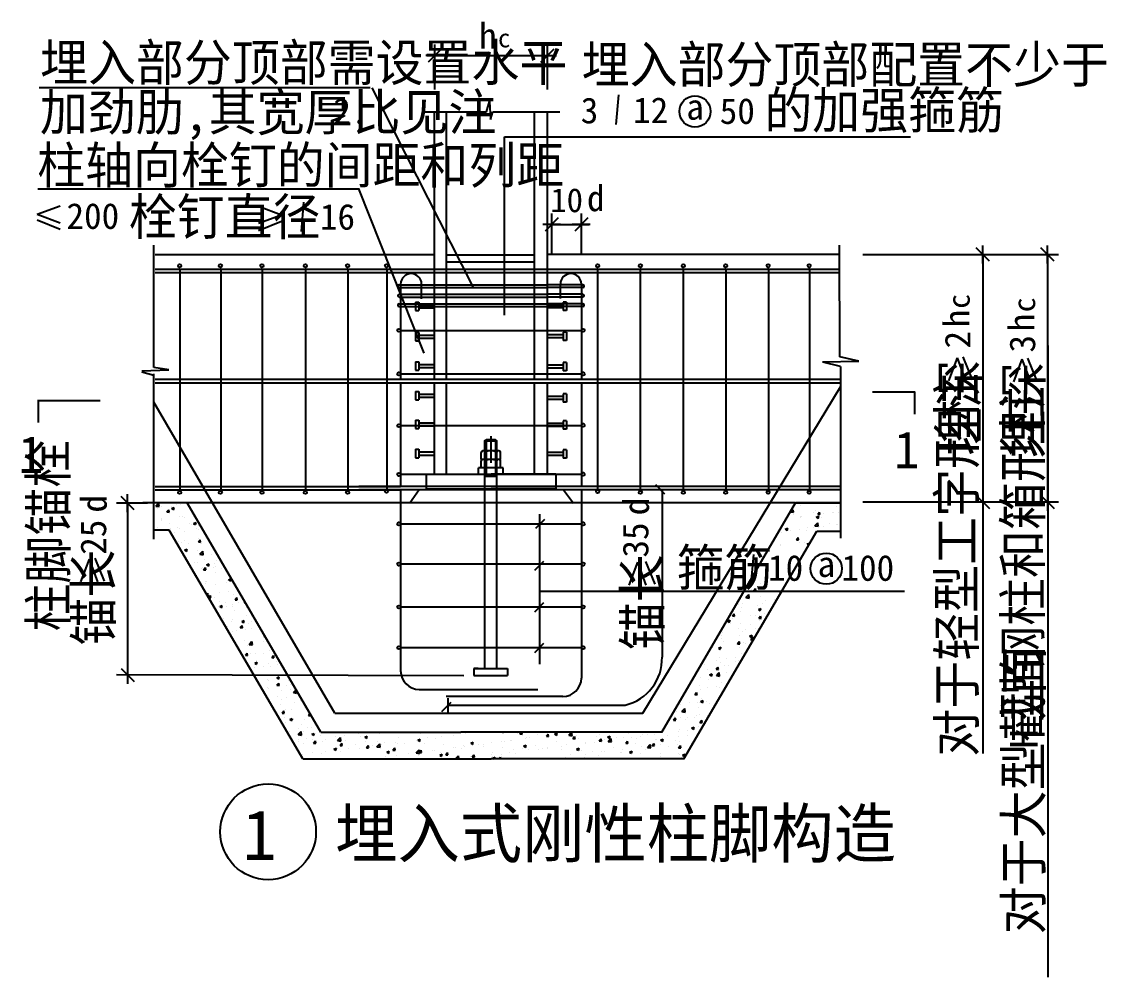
# Model space of a CAD drawing. Header units: metres. Extents: x 1731 to 11267, y 3952 to 9151.
# Drawn here: x 1805 to 4748, y 6560 to 9151 of the extents above; entities that cross this region are included whole.
import ezdxf

# ---------------------------------------------------------------- set-up
doc = ezdxf.new("R2010")
doc.units = ezdxf.units.M
for name, color, linetype in [('BOR', 3, 'Continuous'), ('CENTER', 7, 'Continuous'), ('FRAMING', 2, 'Continuous'), ('HIDDEN', 3, 'Continuous'), ('Z', 4, 'Continuous')]:
    doc.layers.add(name, color=color, linetype=linetype)

# ---------------------------------------------------------------- blocks, each defined once
blk = doc.blocks.new('CC')
blk.add_line((-24.24, 0), (24.24, 0))
at = {"layer": 'FRAMING', "color": 6}
blk.add_line((-17.83, -17.83), (17.83, 17.83), dxfattribs=at)

msp = doc.modelspace()

# ---------------------------------------------------------------- hatches: boundary and pattern name
h = msp.add_hatch()
h.set_pattern_fill('AR-CONC', scale=10)
h.paths.add_polyline_path([(3062.04, 7846.23), (3062.04, 7847.52), (3062.04, 7881.81), (2883.82, 7881.81), (2858.68, 7846.23)])
h.paths.add_polyline_path([(3094.04, 7881.81), (3062.04, 7881.81), (3062.04, 7847.52), (3062.04, 7846.23), (3094.04, 7846.23), (3094.04, 7849.86)])
h.paths.add_polyline_path([(3302.44, 7846.23), (3275.21, 7881.81), (3094.04, 7881.81), (3094.04, 7849.86), (3094.04, 7846.23)])

# ---------------------------------------------------------------- linework, layer by layer
for p, q in [((2926, 8966.62), (2926, 9089.3)), ((3231.77, 8966.62), (3231.77, 9089.3)), ((2927, 9059.3), (3230.77, 9059.3)), ((1852.9, 8972.35), (2751.06, 8972.35)), ((2755.24, 8971.11), (3029.62, 8431.79)), ((3066.03, 8906.47), (3074.7, 8934.69)), ((3074.7, 8934.69), (3076.86, 8885.21)), ((2897.64, 8906.47), (3066.03, 8906.47)), ((3076.86, 8885.21), (3083.37, 8906.47)), ((3083.37, 8906.47), (3265.03, 8906.47)), ((3115.18, 8354.89), (3115.18, 8838.41)), ((3115.18, 8838.41), (4216, 8838.41)), ((1849.6, 8697.81), (2721.56, 8697.81)), ((2718.71, 8697.4), (2896.44, 8252.4)), ((1847.54, 8628.7), (1909.6, 8651.68)), ((1847.54, 8628.59), (1909.6, 8605.6)), ((2509.81, 8626.51), (2447.75, 8649.49)), ((2509.81, 8626.4), (2447.75, 8603.41)), ((3243.18, 8523.42), (3243.18, 8631.17)), ((3323.89, 8522.62), (3323.89, 8630.37)), ((1909.53, 8587.21), (1847.48, 8612.46)), ((2447.82, 8585.02), (2509.88, 8610.27)), ((3244.18, 8601.17), (3344.69, 8601.17)), ((2163.63, 8213.58), (2163.63, 8545.13)), ((4024.65, 8242.24), (4024.28, 8545.13)), ((4412.61, 8495.22), (4412.61, 8543.71)), ((4588.04, 8495.22), (4588.04, 8543.71)), ((4086.8, 8519.46), (4618.04, 8519.46)), ((4412.53, 8516.34), (4412.53, 7166.45)), ((4588.04, 8518.46), (4588.04, 7849.86)), ((4588.6, 8272.92), (4588.6, 6560.03)), ((4075.91, 8230.81), (4024.65, 8242.24)), ((4342.76, 8239.48), (4319.77, 8177.42)), ((4342.87, 8239.48), (4365.85, 8177.42)), ((4384.19, 8179.71), (4358.93, 8241.77)), ((4560.13, 8176.4), (4534.87, 8238.46)), ((2204.78, 8207.08), (2163.63, 8213.58)), ((3977.84, 8228.4), (4075.91, 8230.57)), ((4026.17, 8215.93), (3978.59, 8228.01)), ((4026.17, 8215.93), (4026.17, 7750.81)), ((4518.7, 8236.17), (4495.71, 8174.11)), ((4518.81, 8236.17), (4541.8, 8174.11)), ((2131.14, 8204.67), (2204.78, 8206.84)), ((2163.63, 8191.82), (2131.14, 8200.49)), ((2163.63, 7747.47), (2163.63, 8196.24)), ((3542.43, 7882.94), (3542.43, 7428.29)), ((4412.61, 7873.11), (4412.61, 7824.62)), ((4588.04, 7873.11), (4588.04, 7824.62)), ((2146.88, 7845.6), (2062.83, 7845.6)), ((2092.83, 7844.6), (2092.83, 7380.77)), ((2169.08, 7837.64), (2176.87, 7845.76)), ((2169.08, 7837.64), (2177.97, 7836.26)), ((2172.42, 7844.99), (2172.42, 7844.99)), ((2172.56, 7831.66), (2172.56, 7831.66)), ((2178, 7836.24), (2176.89, 7845.74)), ((2185.13, 7836.27), (2185.13, 7836.27)), ((2199.26, 7821.8), (2204.08, 7827.55)), ((2205.26, 7821.25), (2204.11, 7827.52)), ((2210.43, 7836.65), (2210.43, 7836.65)), ((2212.02, 7830.92), (2219.02, 7833.61)), ((2212.02, 7830.92), (2217, 7827.56)), ((2217.02, 7827.54), (2219.05, 7833.58)), ((2225.8, 7842.73), (2225.8, 7842.73)), ((2235.64, 7842.67), (2235.64, 7842.67)), ((3892.93, 7821.64), (3897.76, 7827.38)), ((3898.94, 7821.09), (3897.78, 7827.35)), ((3918.86, 7839.99), (3918.86, 7839.99)), ((4015.78, 7835.14), (4015.78, 7835.14)), ((4086.8, 7848.86), (4618.04, 7848.86)), ((2183.92, 7802.98), (2183.92, 7802.98)), ((2184.12, 7797.2), (2184.12, 7797.2)), ((2184.53, 7800.03), (2184.53, 7800.03)), ((2199.26, 7821.8), (2205.24, 7821.28)), ((2234.43, 7809.38), (2234.43, 7809.38)), ((2242.85, 7810.04), (2242.85, 7810.04)), ((2247.28, 7805.52), (2247.28, 7805.52)), ((2270.99, 7815.53), (2271.51, 7816.15)), ((2270.99, 7815.53), (2271.92, 7815.45)), ((2272.31, 7808.81), (2272.31, 7808.81)), ((3210.24, 7816.07), (3210.24, 7408.76)), ((3892.93, 7821.64), (3898.91, 7821.11)), ((3899.15, 7815.12), (3899.15, 7815.12)), ((3900.55, 7823.64), (3900.55, 7823.64)), ((3917.22, 7809.5), (3917.22, 7809.5)), ((3917.64, 7806.7), (3917.64, 7806.7)), ((3921.63, 7810.21), (3921.63, 7810.21)), ((3953.93, 7821.39), (3953.93, 7821.39)), ((3957.47, 7825.13), (3957.47, 7825.13)), ((3960.91, 7807.33), (3967.91, 7810.02)), ((3960.91, 7807.33), (3965.88, 7803.97)), ((3964.66, 7815.36), (3969.48, 7821.11)), ((3964.66, 7815.36), (3970.64, 7814.84)), ((3965.91, 7803.95), (3967.94, 7809.99)), ((3970.66, 7814.81), (3969.51, 7821.08)), ((3969.58, 7814.2), (3969.58, 7814.2)), ((3975.02, 7807.96), (3975.02, 7807.96)), ((3980.37, 7817.82), (3980.37, 7817.82)), ((4005.4, 7821.11), (4005.4, 7821.11)), ((4007.31, 7819.13), (4007.31, 7819.13)), ((4020.92, 7821.24), (4020.92, 7821.24)), ((2174.03, 7780.46), (2174.03, 7780.46)), ((2206.33, 7791.63), (2206.33, 7791.63)), ((2208.5, 7778.07), (2208.5, 7778.07)), ((2227.42, 7778.2), (2227.42, 7778.2)), ((2233.21, 7776.09), (2233.21, 7776.09)), ((2246.01, 7769.37), (2246.01, 7769.37)), ((2259.71, 7789.38), (2259.71, 7789.38)), ((2266.81, 7788.08), (2266.81, 7788.08)), ((2271.71, 7790.66), (2278.72, 7793.35)), ((2271.71, 7790.66), (2276.69, 7787.3)), ((2276.71, 7787.28), (2278.74, 7793.32)), ((2280.8, 7775.95), (2280.8, 7775.95)), ((2283.88, 7774.36), (2283.88, 7774.36)), ((2285.15, 7783.59), (2285.15, 7783.59)), ((3876.89, 7775.08), (3883.89, 7777.76)), ((3876.89, 7775.08), (3881.86, 7771.72)), ((3879.02, 7770.11), (3879.02, 7770.11)), ((3880.65, 7772.81), (3880.65, 7772.81)), ((3881.89, 7771.69), (3883.92, 7777.74)), ((3890.91, 7770.06), (3890.91, 7770.06)), ((3916.42, 7773.41), (3916.42, 7773.41)), ((3934.04, 7770.56), (3934.04, 7770.56)), ((3937.34, 7780.12), (3937.34, 7780.12)), ((3954.06, 7778.38), (3954.06, 7778.38)), ((3956.87, 7784.19), (3964.66, 7792.31)), ((3956.87, 7784.19), (3965.77, 7782.81)), ((3965.79, 7782.78), (3964.69, 7792.28)), ((3968.36, 7780.91), (3968.36, 7780.91)), ((3979.1, 7781.67), (3979.1, 7781.67)), ((3995.66, 7790.14), (3995.66, 7790.14)), ((4016.97, 7786.66), (4016.97, 7786.66)), ((4019.71, 7787.95), (4019.71, 7787.95)), ((2217.67, 7751.99), (2217.96, 7752.33)), ((2218.21, 7751.05), (2217.98, 7752.3)), ((2220.97, 7766.08), (2220.97, 7766.08)), ((2232, 7742.8), (2232, 7742.8)), ((2239.82, 7738.55), (2239.82, 7738.55)), ((2246.69, 7743.08), (2246.69, 7743.08)), ((2283.94, 7750.3), (2283.94, 7750.3)), ((2284.86, 7740.31), (2289.68, 7746.05)), ((2284.86, 7740.31), (2290.84, 7739.79)), ((2290.87, 7739.76), (2289.71, 7746.03)), ((2305.01, 7753.09), (2305.01, 7753.09)), ((3865.91, 7767.01), (3865.91, 7767.01)), ((3906.81, 7746.42), (3911.63, 7752.16)), ((3906.81, 7746.42), (3912.79, 7745.89)), ((3912.81, 7745.87), (3911.66, 7752.14)), ((3915.21, 7740.12), (3915.21, 7740.12)), ((3927.76, 7738.94), (3927.76, 7738.94)), ((2247.38, 7718.14), (2254.38, 7720.83)), ((2247.38, 7718.14), (2252.36, 7714.79)), ((2252.38, 7714.76), (2254.41, 7720.81)), ((2257.57, 7734.92), (2257.57, 7734.92)), ((2282.72, 7717.01), (2282.72, 7717.01)), ((2289.06, 7707.13), (2296.85, 7715.24)), ((2293.2, 7736.29), (2293.2, 7736.29)), ((2297.98, 7705.72), (2296.88, 7715.22)), ((3864.6, 7730.62), (3864.6, 7730.62)), ((3864.7, 7733.72), (3864.7, 7733.72)), ((3936.58, 7734.81), (3943, 7737.28)), ((3936.58, 7734.81), (3940.15, 7732.4)), ((1988.17, 7693.87), (1965.18, 7631.81)), ((1988.28, 7693.87), (2011.26, 7631.81)), ((2029.6, 7634.1), (2004.34, 7696.16)), ((2273.73, 7685.19), (2273.73, 7685.19)), ((2281.5, 7683.72), (2281.5, 7683.72)), ((2289.06, 7707.13), (2297.95, 7705.75)), ((2294.42, 7703.79), (2294.42, 7703.79)), ((2300.88, 7693.42), (2300.88, 7693.42)), ((2307.07, 7677.88), (2314.07, 7680.57)), ((2312.07, 7674.5), (2314.1, 7680.54)), ((2319.45, 7707.09), (2319.45, 7707.09)), ((2327.11, 7682.94), (2327.11, 7682.94)), ((2332.85, 7690.76), (2332.85, 7690.76)), ((3475.8, 7685.19), (3452.81, 7623.13)), ((3475.91, 7685.19), (3498.9, 7623.13)), ((3523.65, 7625.42), (3498.4, 7687.48)), ((2280.29, 7650.43), (2280.29, 7650.43)), ((2293.15, 7667.65), (2293.15, 7667.65)), ((2294.81, 7671.76), (2294.81, 7671.76)), ((2298.74, 7665.09), (2303.56, 7670.83)), ((2298.74, 7665.09), (2304.71, 7664.57)), ((2304.74, 7664.54), (2303.58, 7670.81)), ((2307.07, 7677.88), (2312.05, 7674.53)), ((2324.84, 7671.47), (2324.84, 7671.47)), ((2331.02, 7672.63), (2331.02, 7672.63)), ((2331.63, 7657.47), (2331.63, 7657.47)), ((2348.19, 7669.51), (2348.19, 7669.51)), ((2304.71, 7633.19), (2304.71, 7633.19)), ((2304.71, 7626.46), (2304.71, 7626.46)), ((2307.21, 7632.11), (2307.21, 7632.11)), ((2330.42, 7624.18), (2330.42, 7624.18)), ((2360.6, 7629.85), (2360.6, 7629.85)), ((2363.03, 7636.47), (2363.03, 7636.47)), ((2366.76, 7637.62), (2373.77, 7640.31)), ((2366.76, 7637.62), (2371.74, 7634.26)), ((2367.87, 7641.51), (2367.87, 7641.51)), ((2371.76, 7634.24), (2373.79, 7640.28)), ((3809.71, 7626.81), (3809.71, 7626.81)), ((3820.41, 7633.47), (3820.41, 7633.47)), ((2307.31, 7598.36), (2310.11, 7601.28)), ((2311.24, 7591.76), (2310.13, 7601.26)), ((2311.14, 7591.79), (2311.21, 7591.78)), ((2312.61, 7589.87), (2317.43, 7595.61)), ((2318.62, 7589.32), (2317.46, 7595.59)), ((2341.56, 7602.06), (2341.56, 7602.06)), ((2366.6, 7605.36), (2366.6, 7605.36)), ((2379.71, 7597.3), (2379.71, 7597.3)), ((3210.24, 7606.77), (4200.15, 7606.77)), ((3769.94, 7589.36), (3777.73, 7597.48)), ((3778.86, 7587.96), (3777.76, 7597.46)), ((3785.68, 7612.3), (3785.68, 7612.3)), ((3789.51, 7608.61), (3789.51, 7608.61)), ((3791.11, 7608.53), (3795.93, 7614.27)), ((3791.11, 7608.53), (3797.09, 7608.01)), ((3797.11, 7607.98), (3795.96, 7614.25)), ((3808.49, 7593.52), (3808.49, 7593.52)), ((3821.81, 7619.78), (3821.81, 7619.78)), ((3842.9, 7606.35), (3842.9, 7606.35)), ((3859.83, 7600.56), (3859.83, 7600.56)), ((3862.83, 7602.25), (3866.62, 7606.77)), ((3862.83, 7602.25), (3864.14, 7602.14)), ((3866.62, 7606.77), (3867.34, 7607.63)), ((2312.61, 7589.87), (2318.59, 7589.35)), ((2329.2, 7590.89), (2329.2, 7590.89)), ((2340.29, 7565.92), (2340.29, 7565.92)), ((2341.12, 7578.75), (2341.12, 7578.75)), ((2342.43, 7565.1), (2349.43, 7567.79)), ((2342.43, 7565.1), (2347.41, 7561.75)), ((2347.43, 7561.72), (2349.46, 7567.77)), ((2358.9, 7576.8), (2358.9, 7576.8)), ((2362.21, 7565.32), (2362.21, 7565.32)), ((2378.16, 7570.91), (2378.16, 7570.91)), ((2378.49, 7564.01), (2378.49, 7564.01)), ((2384.34, 7583.59), (2389.16, 7589.34)), ((2384.34, 7583.59), (2390.32, 7583.07)), ((2390.34, 7583.05), (2389.19, 7589.31)), ((2394.5, 7576.5), (2394.5, 7576.5)), ((2409.04, 7576.61), (2410.43, 7578.06)), ((2409.04, 7576.61), (2411.5, 7576.23)), ((2415.59, 7563.06), (2415.59, 7563.06)), ((3748.53, 7571.21), (3748.53, 7571.21)), ((3756.55, 7586.02), (3756.55, 7586.02)), ((3757.96, 7563.8), (3757.96, 7563.8)), ((3759.37, 7572.86), (3759.37, 7572.86)), ((3769.94, 7589.36), (3778.83, 7587.98)), ((3801.92, 7568.95), (3801.92, 7568.95)), ((3816.28, 7573.81), (3816.28, 7573.81)), ((3822.53, 7581.17), (3822.53, 7581.17)), ((3847.56, 7584.47), (3847.56, 7584.47)), ((2382.86, 7554.85), (2382.86, 7554.85)), ((2415.01, 7539.78), (2415.01, 7539.78)), ((2429.22, 7538.21), (2429.22, 7538.21)), ((3733.07, 7533.42), (3733.07, 7533.42)), ((3733.26, 7539.58), (3738.08, 7545.33)), ((3733.26, 7539.58), (3739.23, 7539.06)), ((3739.26, 7539.03), (3738.1, 7545.3)), ((3755.34, 7552.73), (3755.34, 7552.73)), ((3781.92, 7541.84), (3781.92, 7541.84)), ((3796.22, 7541.73), (3796.22, 7541.73)), ((3803.89, 7557.53), (3810.89, 7560.22)), ((3803.89, 7557.53), (3808.87, 7554.18)), ((3804.98, 7533.31), (3809.8, 7539.05)), ((3804.98, 7533.31), (3810.96, 7532.79)), ((3807.27, 7560.23), (3807.27, 7560.23)), ((3808.89, 7554.15), (3810.92, 7560.19)), ((3810.99, 7532.76), (3809.83, 7539.03)), ((3821.26, 7545.03), (3821.26, 7545.03)), ((2351.86, 7531.46), (2351.86, 7531.46)), ((2362.73, 7509.84), (2362.73, 7509.84)), ((2374.61, 7525.67), (2374.61, 7525.67)), ((2377.28, 7530.72), (2377.28, 7530.72)), ((2398.21, 7508.38), (2403.03, 7514.12)), ((2398.21, 7508.38), (2404.19, 7507.85)), ((2402.12, 7524.84), (2409.12, 7527.53)), ((2402.12, 7524.84), (2407.1, 7521.49)), ((2404.22, 7507.83), (2403.06, 7514.09)), ((2407.12, 7521.46), (2409.15, 7527.5)), ((2413.74, 7503.63), (2413.74, 7503.63)), ((2421.05, 7519.85), (2421.05, 7519.85)), ((2427.99, 7523.41), (2427.99, 7523.41)), ((2428, 7504.92), (2428, 7504.92)), ((3719.87, 7525.28), (3726.87, 7527.97)), ((3719.87, 7525.28), (3724.84, 7521.92)), ((3723.6, 7531.83), (3723.6, 7531.83)), ((3724.87, 7521.9), (3726.9, 7527.94)), ((3729.06, 7520.11), (3729.06, 7520.11)), ((3750.15, 7506.68), (3750.15, 7506.68)), ((3754.12, 7519.45), (3754.12, 7519.45)), ((3782.44, 7517.85), (3782.44, 7517.85)), ((3794.95, 7505.58), (3794.95, 7505.58)), ((3803.53, 7504.42), (3803.53, 7504.42)), ((3806.06, 7526.94), (3806.06, 7526.94)), ((2376.06, 7497.43), (2376.06, 7497.43)), ((2388.7, 7500.34), (2388.7, 7500.34)), ((2461.81, 7484.58), (2464.4, 7485.57)), ((2461.81, 7484.58), (2466.79, 7481.23)), ((2466.81, 7481.2), (2466.86, 7481.35)), ((3702.39, 7479.75), (3702.39, 7479.75)), ((3703.47, 7486.82), (3703.47, 7486.82)), ((3706.76, 7493.97), (3706.76, 7493.97)), ((3752.9, 7486.16), (3752.9, 7486.16)), ((3761.79, 7496.84), (3761.79, 7496.84)), ((3769.91, 7502.29), (3769.91, 7502.29)), ((3779.56, 7485.02), (3786.56, 7487.7)), ((3779.56, 7485.02), (3784.54, 7481.66)), ((3783.2, 7475.4), (3790.99, 7483.52)), ((3783.2, 7475.4), (3789.61, 7474.41)), ((3784.56, 7481.63), (3786.59, 7487.68)), ((3791.66, 7477.92), (3791.01, 7483.49)), ((2387.43, 7464.19), (2387.43, 7464.19)), ((2408.52, 7472.31), (2408.52, 7472.31)), ((2416.92, 7460.19), (2416.92, 7460.19)), ((2422.3, 7462.65), (2430.09, 7470.77)), ((2422.3, 7462.65), (2431.19, 7461.27)), ((2425.3, 7469.18), (2425.3, 7469.18)), ((2426.78, 7471.64), (2426.78, 7471.64)), ((2429.6, 7458.88), (2429.6, 7458.88)), ((2431.22, 7461.24), (2430.12, 7470.74)), ((2461.9, 7470.05), (2461.9, 7470.05)), ((2476.91, 7445.39), (2476.91, 7445.39)), ((3680.45, 7454.53), (3680.45, 7454.53)), ((3695.54, 7452.76), (3702.54, 7455.45)), ((3695.54, 7452.76), (3700.51, 7449.41)), ((3700.54, 7449.38), (3702.57, 7455.42)), ((3701.18, 7446.46), (3701.18, 7446.46)), ((3709.17, 7469.28), (3709.17, 7469.28)), ((3743.61, 7462.85), (3743.61, 7462.85)), ((3747.13, 7464.37), (3751.95, 7470.11)), ((3747.13, 7464.37), (3753.11, 7463.84)), ((3751.69, 7452.87), (3751.69, 7452.87)), ((3753.14, 7463.82), (3751.98, 7470.08)), ((3762.55, 7467.02), (3762.55, 7467.02)), ((3768.64, 7466.14), (3768.64, 7466.14)), ((2412.09, 7433.16), (2416.91, 7438.9)), ((2412.09, 7433.16), (2418.07, 7432.63)), ((2418.09, 7432.61), (2416.94, 7438.88)), ((2425.57, 7438.35), (2425.57, 7438.35)), ((2437.48, 7412.07), (2444.48, 7414.75)), ((2440.89, 7438.23), (2440.89, 7438.23)), ((2442.01, 7419.22), (2442.01, 7419.22)), ((2442.48, 7408.68), (2444.51, 7414.73)), ((2462.15, 7438.05), (2462.15, 7438.05)), ((2483.81, 7426.88), (2488.64, 7432.63)), ((2483.81, 7426.88), (2489.79, 7426.36)), ((2487.19, 7441.35), (2487.19, 7441.35)), ((2489.82, 7426.33), (2488.66, 7432.6)), ((2495.39, 7416.97), (2495.39, 7416.97)), ((3654.15, 7415.09), (3654.15, 7415.09)), ((3689.69, 7418.18), (3689.69, 7418.18)), ((3699.34, 7427.16), (3699.34, 7427.16)), ((3717.3, 7423.41), (3717.3, 7423.41)), ((3742.34, 7426.7), (3742.34, 7426.7)), ((3743.07, 7415.92), (3743.07, 7415.92)), ((3750.47, 7419.58), (3750.47, 7419.58)), ((3757.66, 7437.17), (3757.66, 7437.17)), ((2424.35, 7405.06), (2424.35, 7405.06)), ((2435.84, 7398.61), (2435.84, 7398.61)), ((2437.48, 7412.07), (2442.46, 7408.71)), ((2460.88, 7401.91), (2460.88, 7401.91)), ((2475.7, 7412.1), (2475.7, 7412.1)), ((2479.08, 7403.23), (2479.08, 7403.23)), ((2498.75, 7406.89), (2498.75, 7406.89)), ((3648.62, 7406.13), (3648.62, 7406.13)), ((3657.39, 7407), (3657.39, 7407)), ((3664.99, 7395.19), (3664.99, 7395.19)), ((3689.28, 7395.42), (3694.1, 7401.17)), ((3689.28, 7395.42), (3695.26, 7394.9)), ((3689.73, 7377.99), (3697.52, 7386.11)), ((3695.28, 7394.87), (3694.13, 7401.14)), ((3698.65, 7376.58), (3697.55, 7386.08)), ((3699.96, 7413.18), (3699.96, 7413.18)), ((3710.78, 7404.75), (3710.78, 7404.75)), ((3716.03, 7387.26), (3716.03, 7387.26)), ((3723.31, 7405.2), (3723.31, 7405.2)), ((3004.69, 7377.41), (2062.83, 7379.77)), ((2472.44, 7367.45), (2472.44, 7367.45)), ((2474.48, 7378.81), (2474.48, 7378.81)), ((2475.91, 7365.87), (2475.91, 7365.87)), ((2497.17, 7371.8), (2504.17, 7374.49)), ((2497.17, 7371.8), (2502.15, 7368.45)), ((2497.69, 7351.66), (2502.51, 7357.41)), ((2502.17, 7368.42), (2504.2, 7374.47)), ((2503.69, 7351.11), (2502.54, 7357.38)), ((2529.3, 7363.61), (2529.3, 7363.61)), ((3647.4, 7372.84), (3647.4, 7372.84)), ((3669.8, 7367.35), (3669.8, 7367.35)), ((3671.21, 7380.25), (3678.21, 7382.94)), ((3671.21, 7380.25), (3676.18, 7376.89)), ((3676.21, 7376.87), (3678.24, 7382.91)), ((3689.73, 7377.99), (3698.63, 7376.61)), ((3690.99, 7383.97), (3690.99, 7383.97)), ((3698.74, 7379.89), (3698.74, 7379.89)), ((3703.18, 7360.2), (3703.18, 7360.2)), ((3723.18, 7365.09), (3723.18, 7365.09)), ((2473.26, 7345.52), (2473.26, 7345.52)), ((2474.95, 7343.57), (2474.95, 7343.57)), ((2497, 7352.44), (2497, 7352.44)), ((2497.69, 7351.66), (2503.67, 7351.14)), ((2509.29, 7336.32), (2509.29, 7336.32)), ((2523.78, 7351.92), (2523.78, 7351.92)), ((2533.27, 7353.58), (2533.27, 7353.58)), ((2534.33, 7339.62), (2534.33, 7339.62)), ((2542.28, 7332.13), (2549.53, 7339.68)), ((2542.28, 7332.13), (2551.18, 7330.75)), ((2551.2, 7330.73), (2550.32, 7338.33)), ((3631.43, 7326.48), (3636.25, 7332.22)), ((3631.43, 7326.48), (3637.41, 7325.95)), ((3637.43, 7325.93), (3636.28, 7332.2)), ((3644.86, 7350.19), (3644.86, 7350.19)), ((3646.18, 7339.56), (3646.18, 7339.56)), ((3664.69, 7344.52), (3664.69, 7344.52)), ((3689.72, 7347.82), (3689.72, 7347.82)), ((3697.53, 7346.6), (3697.53, 7346.6)), ((2498.91, 7321.61), (2498.91, 7321.61)), ((2508.02, 7300.18), (2508.02, 7300.18)), ((2509.4, 7312.78), (2509.4, 7312.78)), ((2522.56, 7318.63), (2522.56, 7318.63)), ((2545.89, 7305.17), (2545.89, 7305.17)), ((2562.78, 7310.53), (2562.78, 7310.53)), ((2960.98, 7316.47), (2960.98, 7275.68)), ((2960.98, 7297.89), (3442.43, 7297.89)), ((3593.03, 7298.77), (3593.03, 7298.77)), ((3596.94, 7318.5), (3596.94, 7318.5)), ((3618.03, 7305.07), (3618.03, 7305.07)), ((3638.38, 7305.08), (3638.38, 7305.08)), ((3644.97, 7306.27), (3644.97, 7306.27)), ((3646.88, 7307.73), (3653.88, 7310.42)), ((3646.88, 7307.73), (3651.85, 7304.38)), ((3650.32, 7316.25), (3650.32, 7316.25)), ((3651.88, 7304.35), (3653.9, 7310.39)), ((3663.41, 7308.38), (3663.41, 7308.38)), ((3671.41, 7302.82), (3671.41, 7302.82)), ((2511.56, 7276.44), (2516.39, 7282.19)), ((2511.56, 7276.44), (2517.54, 7275.92)), ((2517.57, 7275.89), (2516.41, 7282.16)), ((2521.34, 7285.34), (2521.34, 7285.34)), ((2537.1, 7286.61), (2537.1, 7286.61)), ((2573.28, 7292.84), (2573.28, 7292.84)), ((2582.74, 7274.04), (2582.74, 7274.04)), ((2583.29, 7270.17), (2587.3, 7274.95)), ((2583.29, 7270.17), (2589.27, 7269.64)), ((2589.29, 7269.62), (2588.78, 7272.42)), ((3577.05, 7267.67), (3577.05, 7267.67)), ((3582.41, 7280.51), (3582.41, 7280.51)), ((3596.27, 7280.58), (3604.05, 7288.69)), ((3596.27, 7280.58), (3605.16, 7279.2)), ((3605.19, 7279.17), (3604.08, 7288.67)), ((3637.11, 7268.94), (3637.11, 7268.94)), ((3640.73, 7290.52), (3640.73, 7290.52)), ((3643.75, 7272.98), (3643.75, 7272.98)), ((3664.69, 7268.56), (3664.69, 7268.56)), ((2519.59, 7265.72), (2519.59, 7265.72)), ((2520.13, 7252.05), (2520.13, 7252.05)), ((2532.53, 7259.03), (2539.53, 7261.71)), ((2532.53, 7259.03), (2537.51, 7255.67)), ((2537.53, 7255.65), (2539.56, 7261.69)), ((2543.31, 7259.43), (2543.31, 7259.43)), ((2564.39, 7246), (2564.39, 7246)), ((2572.07, 7259.55), (2572.07, 7259.55)), ((2596.69, 7257.17), (2596.69, 7257.17)), ((3573.58, 7257.53), (3578.4, 7263.28)), ((3573.58, 7257.53), (3579.56, 7257.01)), ((3579.58, 7256.98), (3578.43, 7263.25)), ((3591.81, 7265.48), (3591.81, 7265.48)), ((3606.37, 7258.55), (3606.37, 7258.55)), ((3612.07, 7265.64), (3612.07, 7265.64)), ((3622.54, 7235.22), (3629.55, 7237.91)), ((3630.43, 7265.42), (3630.43, 7265.42)), ((3642.54, 7239.69), (3642.54, 7239.69)), ((3645.31, 7251.26), (3650.13, 7257)), ((3645.31, 7251.26), (3651.28, 7250.74)), ((3651.31, 7250.71), (3650.15, 7256.98)), ((2532.97, 7226.95), (2532.97, 7226.95)), ((2555.54, 7218.17), (2563.33, 7226.29)), ((2555.54, 7218.17), (2564.43, 7216.79)), ((2556.43, 7234.6), (2556.43, 7234.6)), ((2564.46, 7216.76), (2563.36, 7226.26)), ((2570.85, 7226.26), (2570.85, 7226.26)), ((2581.47, 7237.89), (2581.47, 7237.89)), ((2591.29, 7236.96), (2591.29, 7236.96)), ((2592.22, 7218.76), (2599.22, 7221.45)), ((2592.22, 7218.76), (2597.2, 7215.41)), ((2597.22, 7215.38), (2599.25, 7221.43)), ((2615.25, 7215), (2615.25, 7215)), ((2656.19, 7211.75), (2656.19, 7211.75)), ((2662.26, 7201.62), (2670.05, 7209.73)), ((2671.18, 7200.21), (2670.08, 7209.71)), ((2681.22, 7215.05), (2681.22, 7215.05)), ((2719.1, 7220.03), (2719.1, 7220.03)), ((2723.43, 7213.91), (2723.43, 7213.91)), ((2735.94, 7210.76), (2742.94, 7213.44)), ((2735.94, 7210.76), (2740.91, 7207.4)), ((2740.94, 7207.38), (2742.96, 7213.42)), ((2774.77, 7220.95), (2774.77, 7220.95)), ((2828.4, 7210.04), (2828.4, 7210.04)), ((2886.72, 7220.05), (2886.72, 7220.05)), ((2907.04, 7208.8), (2907.04, 7208.8)), ((2927.35, 7208.6), (2927.35, 7208.6)), ((2944.91, 7213.79), (2944.91, 7213.79)), ((2977.86, 7215.01), (2977.86, 7215.01)), ((3008.07, 7222.1), (3008.07, 7222.1)), ((3029.8, 7222.5), (3029.8, 7222.5)), ((3098.22, 7223.44), (3098.22, 7223.44)), ((3110.64, 7224.79), (3112.36, 7223.64)), ((3112.38, 7223.61), (3112.78, 7224.79)), ((3151.6, 7221.18), (3151.6, 7221.18)), ((3157.1, 7219.97), (3161.15, 7224.79)), ((3157.1, 7219.97), (3163.08, 7219.44)), ((3163.1, 7219.42), (3162.11, 7224.79)), ((3174.18, 7210.43), (3174.18, 7210.43)), ((3182.37, 7210.16), (3182.37, 7210.16)), ((3204.98, 7218.93), (3204.98, 7218.93)), ((3228.82, 7213.69), (3233.65, 7219.44)), ((3228.82, 7213.69), (3234.8, 7213.17)), ((3232.5, 7220.45), (3232.5, 7220.45)), ((3234.83, 7213.14), (3233.67, 7219.41)), ((3233.72, 7217.2), (3233.72, 7217.2)), ((3233.89, 7215.85), (3233.89, 7215.85)), ((3251.1, 7218.98), (3258.1, 7221.67)), ((3251.1, 7218.98), (3256.07, 7215.63)), ((3256.1, 7215.6), (3258.12, 7221.64)), ((3258.36, 7216.67), (3258.36, 7216.67)), ((3258.92, 7219.15), (3258.92, 7219.15)), ((3284.23, 7223.6), (3284.23, 7223.6)), ((3289.35, 7216.27), (3297.14, 7224.39)), ((3289.35, 7216.27), (3298.24, 7214.89)), ((3296.79, 7224.13), (3296.79, 7224.13)), ((3298.27, 7214.86), (3297.17, 7224.36)), ((3300.55, 7207.41), (3305.37, 7213.16)), ((3306.55, 7206.87), (3305.4, 7213.13)), ((3311.75, 7214.42), (3311.75, 7214.42)), ((3314.78, 7208.5), (3314.78, 7208.5)), ((3365.13, 7212.16), (3365.13, 7212.16)), ((3373.1, 7218.51), (3373.1, 7218.51)), ((3394.81, 7210.97), (3401.81, 7213.66)), ((3394.81, 7210.97), (3399.78, 7207.62)), ((3397.43, 7223.34), (3397.43, 7223.34)), ((3399.81, 7207.59), (3401.84, 7213.64)), ((3418.51, 7209.91), (3418.51, 7209.91)), ((3436.81, 7211.25), (3436.81, 7211.25)), ((3450.81, 7221.08), (3450.81, 7221.08)), ((3459.7, 7209.6), (3459.7, 7209.6)), ((3484.74, 7212.9), (3484.74, 7212.9)), ((3488.74, 7218.75), (3488.74, 7218.75)), ((3504.19, 7218.83), (3504.19, 7218.83)), ((3522.61, 7217.89), (3522.61, 7217.89)), ((3557.57, 7216.57), (3557.57, 7216.57)), ((3585.77, 7226.2), (3585.77, 7226.2)), ((3586.25, 7213.55), (3586.25, 7213.55)), ((3590.6, 7232.19), (3590.6, 7232.19)), ((3610.8, 7229.5), (3610.8, 7229.5)), ((3610.95, 7214.32), (3610.95, 7214.32)), ((3622.54, 7235.22), (3627.52, 7231.86)), ((3627.54, 7231.84), (3629.57, 7237.88)), ((3648.67, 7234.48), (3648.67, 7234.48)), ((2555.16, 7198.45), (2555.16, 7198.45)), ((2556.93, 7204.99), (2556.93, 7204.99)), ((2569.63, 7192.97), (2569.63, 7192.97)), ((2576.8, 7206.34), (2576.8, 7206.34)), ((2593.03, 7203.44), (2593.03, 7203.44)), ((2597.17, 7194.95), (2601.99, 7200.69)), ((2597.17, 7194.95), (2603.14, 7194.42)), ((2603.17, 7194.4), (2602.01, 7200.67)), ((2620.98, 7200.01), (2620.98, 7200.01)), ((2630.18, 7204.09), (2630.18, 7204.09)), ((2651.91, 7178.5), (2658.91, 7181.19)), ((2653.44, 7180.01), (2653.44, 7180.01)), ((2656.91, 7175.12), (2658.94, 7181.16)), ((2662.26, 7201.62), (2671.16, 7200.24)), ((2668.89, 7188.67), (2673.71, 7194.42)), ((2668.89, 7188.67), (2674.87, 7188.15)), ((2671.49, 7206.41), (2671.49, 7206.41)), ((2674.89, 7188.12), (2673.74, 7194.39)), ((2683.56, 7201.83), (2683.56, 7201.83)), ((2692.79, 7180.59), (2692.79, 7180.59)), ((2711.76, 7190.02), (2711.76, 7190.02)), ((2722.21, 7180.62), (2722.21, 7180.62)), ((2736.94, 7199.57), (2736.94, 7199.57)), ((2740.62, 7182.4), (2745.44, 7188.14)), ((2740.62, 7182.4), (2746.59, 7181.87)), ((2746.62, 7181.85), (2745.46, 7188.12)), ((2755.94, 7188.91), (2755.94, 7188.91)), ((2768.99, 7185.06), (2776.78, 7193.18)), ((2768.99, 7185.06), (2777.88, 7183.69)), ((2770.08, 7200.03), (2770.08, 7200.03)), ((2773.55, 7187.66), (2773.55, 7187.66)), ((2777.91, 7183.66), (2776.8, 7193.16)), ((2780.98, 7192.2), (2780.98, 7192.2)), ((2790.33, 7197.32), (2790.33, 7197.32)), ((2812.34, 7176.12), (2817.16, 7181.87)), ((2818.35, 7175.57), (2817.19, 7181.84)), ((2818.85, 7197.19), (2818.85, 7197.19)), ((2824.07, 7194.07), (2824.07, 7194.07)), ((2843.71, 7195.06), (2843.71, 7195.06)), ((2876, 7201.56), (2876, 7201.56)), ((2879.65, 7202.75), (2886.65, 7205.43)), ((2879.65, 7202.75), (2884.62, 7199.39)), ((2882.01, 7205.5), (2882.01, 7205.5)), ((2884.65, 7199.37), (2886.68, 7205.41)), ((2897.09, 7192.81), (2897.09, 7192.81)), ((2950.47, 7190.55), (2950.47, 7190.55)), ((2976.64, 7181.72), (2976.64, 7181.72)), ((2981.76, 7182.66), (2981.76, 7182.66)), ((2999.23, 7180.4), (2999.23, 7180.4)), ((3003.85, 7188.3), (3003.85, 7188.3)), ((3006.8, 7185.96), (3006.8, 7185.96)), ((3023.36, 7194.74), (3030.36, 7197.43)), ((3023.36, 7194.74), (3028.34, 7191.38)), ((3028.36, 7191.36), (3030.39, 7197.4)), ((3028.58, 7189.21), (3028.58, 7189.21)), ((3044.67, 7190.94), (3044.67, 7190.94)), ((3057.24, 7186.04), (3057.24, 7186.04)), ((3057.54, 7190.41), (3057.54, 7190.41)), ((3079.92, 7196.26), (3079.92, 7196.26)), ((3107.82, 7199.26), (3107.82, 7199.26)), ((3110.62, 7183.79), (3110.62, 7183.79)), ((3115.86, 7200.42), (3115.86, 7200.42)), ((3130.44, 7202.66), (3130.44, 7202.66)), ((3132.86, 7202.55), (3132.86, 7202.55)), ((3164, 7181.53), (3164, 7181.53)), ((3167.07, 7186.73), (3174.08, 7189.42)), ((3167.07, 7186.73), (3172.05, 7183.37)), ((3170.73, 7207.54), (3170.73, 7207.54)), ((3172.07, 7183.35), (3174.1, 7189.39)), ((3198.14, 7188.48), (3198.14, 7188.48)), ((3217.38, 7179.28), (3217.38, 7179.28)), ((3232.5, 7183.91), (3232.5, 7183.91)), ((3232.61, 7179.71), (3232.61, 7179.71)), ((3256.46, 7198.49), (3256.46, 7198.49)), ((3270.49, 7184.69), (3270.49, 7184.69)), ((3283.01, 7190.31), (3283.01, 7190.31)), ((3300.55, 7207.41), (3306.53, 7206.89)), ((3310.79, 7178.72), (3317.79, 7181.41)), ((3315.79, 7175.34), (3317.82, 7181.38)), ((3333.64, 7193.01), (3333.64, 7193.01)), ((3334.95, 7197.81), (3334.95, 7197.81)), ((3358.68, 7196.3), (3358.68, 7196.3)), ((3372.28, 7201.14), (3377.1, 7206.88)), ((3372.28, 7201.14), (3378.25, 7200.62)), ((3378.28, 7200.59), (3377.12, 7206.86)), ((3386.29, 7204.85), (3386.29, 7204.85)), ((3396.08, 7199.72), (3403.86, 7207.83)), ((3396.08, 7199.72), (3404.97, 7198.34)), ((3396.55, 7201.29), (3396.55, 7201.29)), ((3405, 7198.31), (3403.89, 7207.81)), ((3411.29, 7183.51), (3411.29, 7183.51)), ((3444, 7194.86), (3448.82, 7200.61)), ((3444, 7194.86), (3449.98, 7194.34)), ((3450.01, 7194.32), (3448.85, 7200.58)), ((3469.61, 7193.52), (3469.61, 7193.52)), ((3471.89, 7207.65), (3471.89, 7207.65)), ((3487.53, 7185.46), (3487.53, 7185.46)), ((3502.8, 7183.16), (3510.59, 7191.28)), ((3502.8, 7183.16), (3511.69, 7181.79)), ((3511.72, 7181.76), (3510.61, 7191.26)), ((3515.73, 7188.59), (3520.55, 7194.33)), ((3515.73, 7188.59), (3521.71, 7188.07)), ((3521.73, 7188.04), (3520.58, 7194.31)), ((3525.28, 7205.4), (3525.28, 7205.4)), ((3527.93, 7203.53), (3527.93, 7203.53)), ((3538.52, 7202.97), (3545.52, 7205.65)), ((3538.52, 7202.97), (3543.5, 7199.61)), ((3538.87, 7192.5), (3538.87, 7192.5)), ((3543.52, 7199.58), (3545.55, 7205.63)), ((3559.46, 7186.76), (3559.46, 7186.76)), ((3578.66, 7203.14), (3578.66, 7203.14)), ((3584.49, 7190.06), (3584.49, 7190.06)), ((3587.45, 7182.31), (3592.28, 7188.06)), ((3587.45, 7182.31), (3593.43, 7181.79)), ((3589.38, 7198.9), (3589.38, 7198.9)), ((3593.46, 7181.76), (3592.3, 7188.03)), ((3622.37, 7195.04), (3622.37, 7195.04)), ((2566.73, 7164), (2566.73, 7164)), ((2568.42, 7159.68), (2568.42, 7159.68)), ((2595.12, 7170), (2595.12, 7170)), ((2610.71, 7152.99), (2610.71, 7152.99)), ((2619.76, 7166.72), (2619.76, 7166.72)), ((2629.88, 7172.31), (2629.88, 7172.31)), ((2651.91, 7178.5), (2656.89, 7175.15)), ((2654.92, 7175.61), (2654.92, 7175.61)), ((2670.27, 7173.13), (2670.27, 7173.13)), ((2754.67, 7152.76), (2754.67, 7152.76)), ((2772.34, 7154.37), (2772.34, 7154.37)), ((2792.54, 7157.75), (2792.54, 7157.75)), ((2795.63, 7170.49), (2802.63, 7173.18)), ((2795.63, 7170.49), (2800.6, 7167.14)), ((2800.63, 7167.11), (2802.65, 7173.16)), ((2812.34, 7176.12), (2818.32, 7175.6)), ((2822.85, 7160.78), (2822.85, 7160.78)), ((2855.7, 7166.06), (2855.7, 7166.06)), ((2874.79, 7168.27), (2874.79, 7168.27)), ((2875.71, 7168.51), (2883.5, 7176.63)), ((2875.71, 7168.51), (2884.61, 7167.13)), ((2880.73, 7169.36), (2880.73, 7169.36)), ((2882.59, 7160.38), (2882.59, 7160.38)), ((2884.63, 7167.11), (2883.53, 7176.6)), ((2884.07, 7169.85), (2888.89, 7175.59)), ((2884.07, 7169.85), (2890.05, 7169.32)), ((2890.07, 7169.3), (2888.92, 7175.57)), ((2918.61, 7174.35), (2918.61, 7174.35)), ((2926.13, 7175.32), (2926.13, 7175.32)), ((2939.34, 7162.49), (2946.34, 7165.17)), ((2939.34, 7162.49), (2944.31, 7159.13)), ((2940.91, 7170.39), (2940.91, 7170.39)), ((2944.34, 7159.1), (2946.37, 7165.15)), ((2955.8, 7163.57), (2960.62, 7169.32)), ((2955.8, 7163.57), (2961.77, 7163.05)), ((2961.8, 7163.02), (2960.64, 7169.29)), ((2982.44, 7151.96), (2990.23, 7160.08)), ((2982.44, 7151.96), (2982.92, 7151.89)), ((2991.2, 7151.89), (2990.25, 7160.05)), ((3023.19, 7158.45), (3023.19, 7158.45)), ((3027.36, 7155.93), (3027.36, 7155.93)), ((3027.52, 7157.3), (3032.34, 7163.04)), ((3027.52, 7157.3), (3033.5, 7156.77)), ((3033.52, 7156.75), (3032.37, 7163.02)), ((3078.71, 7162.97), (3078.71, 7162.97)), ((3081.51, 7168.46), (3081.51, 7168.46)), ((3081.52, 7159.81), (3081.52, 7159.81)), ((3083.05, 7154.48), (3090.05, 7157.16)), ((3083.05, 7154.48), (3086.89, 7151.89)), ((3088.32, 7151.89), (3090.08, 7157.14)), ((3099.97, 7151.89), (3104.07, 7156.77)), ((3104.99, 7151.89), (3104.09, 7156.74)), ((3106.55, 7163.11), (3106.55, 7163.11)), ((3129.22, 7169.37), (3129.22, 7169.37)), ((3139.83, 7178.47), (3139.83, 7178.47)), ((3144.42, 7168.1), (3144.42, 7168.1)), ((3181.16, 7176.87), (3181.16, 7176.87)), ((3207.58, 7176.41), (3207.58, 7176.41)), ((3236.33, 7153.48), (3236.33, 7153.48)), ((3270.77, 7177.02), (3270.77, 7177.02)), ((3281.8, 7157.02), (3281.8, 7157.02)), ((3294.65, 7163.49), (3294.65, 7163.49)), ((3307.33, 7153.57), (3307.33, 7153.57)), ((3310.79, 7178.72), (3315.76, 7175.37)), ((3324.15, 7174.76), (3324.15, 7174.76)), ((3332.37, 7156.86), (3332.37, 7156.86)), ((3333.74, 7164.52), (3333.74, 7164.52)), ((3352.97, 7173.5), (3352.97, 7173.5)), ((3370.24, 7161.85), (3370.24, 7161.85)), ((3377.53, 7172.51), (3377.53, 7172.51)), ((3385.08, 7171.56), (3385.08, 7171.56)), ((3430.91, 7170.25), (3430.91, 7170.25)), ((3433.4, 7170.16), (3433.4, 7170.16)), ((3435.59, 7177.96), (3435.59, 7177.96)), ((3454.5, 7170.71), (3461.5, 7173.4)), ((3454.5, 7170.71), (3459.47, 7167.36)), ((3458.43, 7173.46), (3458.43, 7173.46)), ((3459.5, 7167.33), (3461.53, 7173.37)), ((3484.3, 7168), (3484.3, 7168)), ((3486.31, 7152.17), (3486.31, 7152.17)), ((3496.3, 7178.44), (3496.3, 7178.44)), ((3537.66, 7159.21), (3537.66, 7159.21)), ((3537.68, 7165.74), (3537.68, 7165.74)), ((3582.12, 7153.88), (3582.12, 7153.88)), ((3588.17, 7165.61), (3588.17, 7165.61)), ((3591.06, 7163.49), (3591.06, 7163.49)), ((3596.06, 7155.6), (3596.06, 7155.6)), ((3598.21, 7162.7), (3605.21, 7165.39)), ((3598.21, 7162.7), (3603.19, 7159.35)), ((3603.21, 7159.32), (3605.24, 7165.36)), ((3609.52, 7166.61), (3610.76, 7167.91)), ((3609.52, 7166.61), (3609.97, 7166.54))]:
    msp.add_line(p, q)
for points in [[(3524.55, 7895.98), (3549.36, 7871.15)], [(3200.09, 7777.28), (3224.93, 7802.09)], [(3196.93, 7663.8), (3221.77, 7688.62)], [(3196.93, 7550.98), (3221.77, 7575.8)], [(3196.93, 7440.79), (3221.77, 7465.6)], [(2945.27, 7280.87), (2970.1, 7305.69)]]:
    msp.add_lwpolyline(points)
for centre, radius in [((3631.83, 8907.54), 42.4), ((3328.42, 7680.21), 4.38)]:
    msp.add_circle(centre, radius)
msp.add_arc((3412.59, 7424.31), 129.9, 283.28, 1.76)
at = {"layer": 'BOR'}
for p, q in [((2167.1, 8519.44), (2924.9, 8519.44)), ((4020.33, 8519.44), (3232.1, 8519.44)), ((2167.1, 8480.33), (4020.33, 8480.33)), ((2167.1, 8471.11), (4020.33, 8471.11)), ((2829.1, 8437.54), (2924.9, 8437.54)), ((2829.1, 8429.86), (2924.9, 8429.86)), ((2924.9, 8437.54), (3232.1, 8437.54)), ((2924.9, 8429.86), (3232.1, 8429.86)), ((3327.87, 8437.54), (3232.1, 8437.54)), ((3327.87, 8429.86), (3232.1, 8429.86)), ((2829.1, 8411.9), (2924.9, 8411.9)), ((2829.1, 8404.22), (2924.9, 8404.22)), ((2829.1, 8386.27), (2924.9, 8386.27)), ((2873.62, 8390.29), (2882.83, 8390.29)), ((2873.62, 8390.29), (2873.62, 8367.63)), ((2882.83, 8390.29), (2882.83, 8367.63)), ((2924.9, 8411.9), (3232.1, 8411.9)), ((2924.9, 8404.22), (3232.1, 8404.22)), ((2924.9, 8386.27), (3232.1, 8386.27)), ((3327.87, 8411.9), (3232.1, 8411.9)), ((3327.87, 8404.22), (3232.1, 8404.22)), ((3327.87, 8386.27), (3232.1, 8386.27)), ((3283.39, 8390.29), (3274.17, 8390.29)), ((3274.17, 8390.29), (3274.17, 8367.63)), ((3283.39, 8390.29), (3283.39, 8367.63)), ((2829.1, 8378.59), (2924.9, 8378.59)), ((2873.62, 8367.63), (2882.83, 8367.63)), ((2882.83, 8383.06), (2924.9, 8383.06)), ((2882.83, 8374.86), (2924.9, 8374.86)), ((2924.9, 8378.59), (3232.1, 8378.59)), ((3274.17, 8383.06), (3232.1, 8383.06)), ((3327.87, 8378.59), (3232.1, 8378.59)), ((3274.17, 8374.86), (3232.1, 8374.86)), ((3283.39, 8367.63), (3274.17, 8367.63)), ((2873.62, 8308.16), (2882.83, 8308.16)), ((2873.62, 8308.16), (2873.62, 8285.5)), ((2882.83, 8308.16), (2882.83, 8285.5)), ((2882.83, 8300.93), (2924.9, 8300.93)), ((3274.17, 8302.1), (3232.1, 8302.1)), ((3283.39, 8309.33), (3274.17, 8309.33)), ((3274.17, 8309.33), (3274.17, 8286.68)), ((3283.39, 8309.33), (3283.39, 8286.68)), ((2873.62, 8285.5), (2882.83, 8285.5)), ((2882.83, 8292.73), (2924.9, 8292.73)), ((3274.17, 8293.91), (3232.1, 8293.91)), ((3283.39, 8286.68), (3274.17, 8286.68)), ((2873.62, 8228.72), (2882.83, 8228.72)), ((2873.62, 8228.72), (2873.62, 8206.06)), ((2882.83, 8228.72), (2882.83, 8206.06)), ((2882.83, 8221.48), (2924.9, 8221.48)), ((2882.83, 8213.29), (2924.9, 8213.29)), ((3274.17, 8219.83), (3232.1, 8219.83)), ((3274.17, 8211.64), (3232.1, 8211.64)), ((3283.39, 8227.06), (3274.17, 8227.06)), ((3274.17, 8227.06), (3274.17, 8204.41)), ((3283.39, 8227.06), (3283.39, 8204.41)), ((2167.1, 8181.42), (4026.17, 8181.42)), ((2873.62, 8206.06), (2882.83, 8206.06)), ((3283.39, 8204.41), (3274.17, 8204.41)), ((2167.1, 8171.75), (4026.17, 8171.75)), ((3489.93, 7275.93), (4026.17, 8160.44)), ((2873.62, 8147.95), (2873.62, 8125.29)), ((2873.62, 8147.95), (2882.83, 8147.95)), ((2873.62, 8125.29), (2882.83, 8125.29)), ((2882.83, 8147.95), (2882.83, 8125.29)), ((2882.83, 8140.72), (2924.9, 8140.72)), ((2882.83, 8132.52), (2924.9, 8132.52)), ((3274.17, 8134.75), (3232.1, 8134.75)), ((3274.17, 8126.55), (3232.1, 8126.55)), ((3283.39, 8141.98), (3274.17, 8141.98)), ((3274.17, 8141.98), (3274.17, 8119.32)), ((3283.39, 8141.98), (3283.39, 8119.32)), ((2655.01, 7275.93), (2163.63, 8119.24)), ((3283.39, 8119.32), (3274.17, 8119.32)), ((2873.62, 8070.65), (2873.62, 8048)), ((2873.62, 8070.65), (2882.83, 8070.65)), ((2882.83, 8070.65), (2882.83, 8048)), ((2882.83, 8063.42), (2924.9, 8063.42)), ((3274.17, 8061.77), (3232.1, 8061.77)), ((3283.39, 8069), (3274.17, 8069)), ((3274.17, 8069), (3274.17, 8046.34)), ((3283.39, 8069), (3283.39, 8046.34)), ((2873.62, 8048), (2882.83, 8048)), ((2882.83, 8055.23), (2924.9, 8055.23)), ((3274.17, 8053.58), (3232.1, 8053.58)), ((3283.39, 8046.34), (3274.17, 8046.34)), ((2873.62, 7991.45), (2882.83, 7991.45)), ((2873.62, 7991.45), (2873.62, 7968.79)), ((2882.83, 7991.45), (2882.83, 7968.79)), ((2882.83, 7984.22), (2924.9, 7984.22)), ((2882.83, 7976.03), (2924.9, 7976.03)), ((3274.17, 7982.56), (3232.1, 7982.56)), ((3274.17, 7974.37), (3232.1, 7974.37)), ((3283.39, 7989.8), (3274.17, 7989.8)), ((3274.17, 7989.8), (3274.17, 7967.14)), ((3283.39, 7989.8), (3283.39, 7967.14)), ((2873.62, 7968.79), (2882.83, 7968.79)), ((3283.39, 7967.14), (3274.17, 7967.14)), ((2167.1, 7891.03), (2833.36, 7891.03)), ((4024.28, 7891.03), (2720.34, 7891.03)), ((2167.1, 7881.81), (2833.36, 7881.81)), ((4024.28, 7881.81), (2720.34, 7881.81)), ((2883.59, 7881.48), (2858.44, 7845.89)), ((3275.46, 7881.48), (3302.7, 7845.89)), ((2253.96, 7846.23), (2134.14, 7846.23)), ((2616.57, 7224.79), (2253.96, 7846.23)), ((3541.84, 7224.79), (3904.46, 7846.23)), ((3904.46, 7846.23), (4027.34, 7846.23)), ((4026.17, 7846.23), (3905.22, 7846.23)), ((2205.86, 7772.22), (2162.65, 7772.22)), ((2567.83, 7151.89), (2205.86, 7772.22)), ((3601.42, 7151.89), (3961.96, 7769.77)), ((3961.96, 7769.77), (4026.8, 7769.77)), ((2655.01, 7275.93), (3489.93, 7275.93)), ((2616.57, 7224.79), (2996.9, 7224.79)), ((3541.84, 7224.79), (2996.9, 7224.79)), ((2567.83, 7151.89), (3078.5, 7151.89)), ((3601.42, 7151.89), (3078.5, 7151.89))]:
    msp.add_line(p, q, dxfattribs=at)
for centre, radius in [((2233.88, 8489.12), 4.38), ((2344.52, 8489.12), 4.38), ((2456.93, 8489.12), 4.38), ((2574.84, 8489.12), 4.38), ((2689.47, 8489.12), 4.38), ((2795.03, 8489.12), 4.38), ((3367.69, 8489.12), 4.38), ((3483.93, 8489.12), 4.38), ((3600.17, 8489.12), 4.38), ((3714.91, 8489.12), 4.38), ((3830.27, 8489.12), 4.38), ((3941.55, 8489.12), 4.38), ((2828.59, 8313.94), 4.38), ((3328.42, 8313.94), 4.38), ((2828.59, 8195.84), 4.38), ((3328.42, 8195.84), 4.38), ((2828.59, 8055.59), 4.38), ((3328.42, 8056.76), 4.38), ((2828.59, 7923.37), 4.38), ((3328.42, 7923.83), 4.38), ((2233.88, 7874.82), 4.38), ((2344.52, 7874.82), 4.38), ((2456.93, 7874.82), 4.38), ((2574.84, 7874.82), 4.38), ((2689.47, 7874.82), 4.38), ((2795.03, 7877.47), 4.38), ((3367.69, 7877), 4.38), ((3483.93, 7874.82), 4.38), ((3600.17, 7874.82), 4.38), ((3714.91, 7874.82), 4.38), ((3830.27, 7874.82), 4.38), ((3941.55, 7874.82), 4.38), ((2828.59, 7789.22), 4.38), ((3328.42, 7789.22), 4.38), ((2828.59, 7680.21), 4.38), ((2828.59, 7563.9), 4.38), ((3328.42, 7563.9), 4.38), ((2828.59, 7453.71), 4.38), ((3328.42, 7453.71), 4.38), ((2473.82, 6954.41), 129.85)]:
    msp.add_circle(centre, radius, dxfattribs=at)
for centre, radius, start, end in [((2829.17, 8433.71), 3.78, 91.17, 268.83), ((3327.72, 8433.66), 3.82, 271.12, 88.88), ((2829.17, 8408.08), 3.78, 91.17, 268.83), ((2829.17, 8382.44), 3.78, 91.17, 268.83), ((3327.72, 8408.02), 3.82, 271.12, 88.88), ((3327.72, 8382.39), 3.82, 271.12, 88.88)]:
    msp.add_arc(centre, radius, start, end, dxfattribs=at)
at = {"layer": 'CENTER'}
msp.add_line((3078.5, 7954.74), (3078.5, 8027.08), dxfattribs=at)
msp.add_line((3078.5, 7954.74), (3078.5, 8027.08), dxfattribs=at)
at = {"layer": 'FRAMING'}
for p, q in [((3424.32, 8952.13), (3417.34, 8872.37)), ((2924.9, 8400.02), (2924.9, 8906.93)), ((2957.71, 8400.02), (2957.71, 8906.93)), ((3196.83, 8400.02), (3196.83, 8906.04)), ((3232.1, 8400.02), (3232.1, 8906.04)), ((2570.21, 8661.46), (2563.23, 8581.7)), ((4430.45, 8501.63), (4394.78, 8537.3)), ((4605.88, 8501.63), (4570.21, 8537.3)), ((2957.71, 8519.07), (3196.83, 8519.07)), ((2234.51, 8480.33), (2234.51, 7881.81)), ((2345.14, 8480.33), (2345.14, 7881.81)), ((2457.55, 8480.33), (2457.55, 7881.81)), ((2575.47, 8480.33), (2575.47, 7881.81)), ((2690.09, 8480.33), (2690.09, 7881.81)), ((2795.66, 8480.33), (2795.66, 7881.81)), ((2957.71, 8500.16), (3196.83, 8500.16)), ((3367.06, 8480.33), (3367.06, 7881.81)), ((3483.3, 8480.33), (3483.3, 7881.81)), ((3599.54, 8480.33), (3599.54, 7881.81)), ((3715.54, 8480.33), (3715.54, 7881.81)), ((3830.9, 8480.33), (3830.9, 7881.81)), ((3942.18, 8480.33), (3942.18, 7881.81)), ((2957.71, 8451.87), (2957.71, 8471.11)), ((3196.83, 8451.87), (3196.83, 8471.11)), ((3232.1, 8451.87), (3232.1, 8471.11)), ((2833.36, 8439.4), (2833.36, 8386.27)), ((2833.36, 8418.59), (2833.36, 8400.67)), ((2890.24, 8399.47), (2890.24, 8439.4)), ((2924.9, 8426.24), (2924.9, 8444.19)), ((2924.9, 8386.27), (2924.9, 8418.56)), ((2957.71, 8426.24), (2957.71, 8444.19)), ((2957.71, 8386.27), (2957.71, 8418.56)), ((3196.83, 8426.24), (3196.83, 8444.19)), ((3196.83, 8386.27), (3196.83, 8418.56)), ((3232.1, 8426.24), (3232.1, 8444.19)), ((3232.1, 8386.27), (3232.1, 8418.56)), ((3267.09, 8400.06), (3266.76, 8439.44)), ((3323.64, 8439.44), (3323.64, 8404.22)), ((2833.36, 8392.99), (2833.36, 8181.42)), ((2924.9, 8181.42), (2924.9, 8392.92)), ((2957.71, 8181.42), (2957.71, 8392.92)), ((3196.83, 8181.42), (3196.83, 8392.92)), ((3232.1, 8181.42), (3232.1, 8386.27)), ((3323.64, 8404.26), (3323.64, 8386.34)), ((3323.64, 8392.99), (3323.64, 8181.42)), ((2833.12, 8314.02), (3323.64, 8314.02)), ((2833.12, 8195.91), (3323.64, 8195.91)), ((2833.36, 8171.75), (2833.36, 7891.03)), ((2924.9, 7924.23), (2924.9, 8171.75)), ((2957.71, 7924.23), (2957.71, 8171.75)), ((3196.83, 7924.23), (3196.83, 8171.75)), ((3232.1, 7924.23), (3232.1, 8171.75)), ((3323.64, 8171.75), (3323.64, 7891.03)), ((1848.26, 8124.11), (2018.41, 8124.11)), ((1849.92, 8123.86), (1849.92, 8064.14)), ((4229.37, 8146.58), (4113.77, 8146.58)), ((4227.71, 8146.33), (4227.71, 8086.61)), ((2833.12, 8056.3), (3323.64, 8056.3)), ((3061.85, 8014.78), (3065.05, 8017.26)), ((3061.85, 8014.78), (3094.1, 8014.78)), ((3062.04, 7989.38), (3062.04, 8015.09)), ((3090.99, 8017.26), (3065.05, 8017.26)), ((3094.1, 8014.78), (3090.99, 8017.26)), ((3094.04, 7989.38), (3094.04, 8015.09)), ((3051.91, 7964.07), (3051.91, 7983.27)), ((3100.2, 7987.11), (3055.75, 7987.11)), ((3104.04, 7964.07), (3104.04, 7983.27)), ((3104.04, 7964.07), (3051.91, 7964.07)), ((3051.91, 7940.76), (3051.91, 7960.25)), ((3100.2, 7964.09), (3055.75, 7964.09)), ((3104.04, 7940.76), (3104.04, 7960.25)), ((2833.12, 7923.94), (3323.64, 7923.94)), ((2902.44, 7924.23), (3078.5, 7924.23)), ((2902.44, 7924.23), (2902.44, 7884.6)), ((3111.61, 7941.05), (3044.34, 7941.05)), ((3044.34, 7923.94), (3044.34, 7941.05)), ((3254.57, 7924.23), (3078.5, 7924.23)), ((3111.61, 7923.94), (3111.61, 7941.05)), ((3254.57, 7924.23), (3254.57, 7884.6)), ((2833.36, 7881.81), (2833.36, 7838.71)), ((2902.44, 7884.6), (3078.5, 7884.6)), ((3254.57, 7884.6), (3078.5, 7884.6)), ((3323.64, 7881.81), (3323.64, 7836.97)), ((4394.78, 7866.7), (4430.45, 7831.03)), ((4570.21, 7866.7), (4605.88, 7831.03)), ((2833.36, 7838.71), (2833.36, 7390.6)), ((3062.04, 7397.38), (3062.04, 7847.52)), ((3094.04, 7397.38), (3094.04, 7849.86)), ((3323.64, 7836.97), (3323.64, 7371.44)), ((3323.64, 7788.65), (2833.36, 7788.65)), ((3323.64, 7679.64), (2833.36, 7679.64)), ((3790.56, 7706.66), (3783.58, 7626.89)), ((3323.64, 7563.33), (2833.36, 7563.33)), ((3323.64, 7453.14), (2833.36, 7453.14)), ((3031.52, 7397.38), (3031.52, 7378.18)), ((3031.52, 7397.38), (3122.87, 7397.38)), ((3043.23, 7397.38), (3031.52, 7397.38)), ((3122.87, 7397.38), (3122.87, 7378.18)), ((3031.52, 7378.18), (3122.87, 7378.18)), ((2883.36, 7340.6), (3205.68, 7340.6)), ((3273.64, 7321.44), (2956.92, 7321.44))]:
    msp.add_line(p, q, dxfattribs=at)
for centre, radius, start, end in [((2861.8, 8439.4), 28.44, 360, 180), ((3295.2, 8439.44), 28.44, 0, 180), ((3055.75, 7983.27), 3.84, 90, 180), ((3056.85, 7981.64), 5.6, 25.52, 150.4), ((3077.64, 7950.53), 36.71, 63.35, 115.39), ((3099.13, 7982.07), 5.18, 18.39, 165.69), ((3100.2, 7983.27), 3.84, 0, 90), ((3055.75, 7960.25), 3.84, 90, 180), ((3056.85, 7958.61), 5.6, 25.52, 150.4), ((3077.64, 7927.51), 36.71, 63.35, 115.39), ((3099.13, 7959.04), 5.18, 18.39, 165.69), ((3100.2, 7960.25), 3.84, 0, 90), ((2883.36, 7390.6), 50, 180, 270), ((3273.64, 7371.44), 50, 270, 0)]:
    msp.add_arc(centre, radius, start, end, dxfattribs=at)
at = {"layer": 'HIDDEN'}
for p, q in [((3065.05, 8015.09), (3065.05, 7919.01)), ((3090.99, 8015.09), (3090.99, 7919.01)), ((3062.04, 7847.52), (3062.04, 7989.38)), ((3094.04, 7849.86), (3094.04, 7989.38)), ((3061.85, 7919.01), (3094.11, 7919.01)), ((3903.27, 7846.23), (2255.47, 7846.23))]:
    msp.add_line(p, q, dxfattribs=at)
at = {"layer": 'Z'}
msp.add_circle((3987.96, 7667.89), 42.4, dxfattribs=at)

# ---------------------------------------------------------------- block references
for p, rotation in [((2926, 9059.3), 180), ((3243.18, 8601.17), 180), ((3323.33, 8601.17), 180), ((2092.83, 7845.6), 90), ((2092.83, 7379.77), 270)]:
    msp.add_blockref('CC', p, dxfattribs=dict(rotation=rotation))
msp.add_blockref('CC', (3231.77, 9059.3))

# ---------------------------------------------------------------- texts
for s, height, p in [('埋入部分顶部需设置水平', 100, (1855.42, 8990.14)), ('埋入部分顶部配置不少于', 100, (3324.63, 8984.84)), ('的加强箍筋', 100, (3820.02, 8860.94)), ('加劲肋,其宽厚比见注', 100, (1854.88, 8855.65)), ('柱轴向栓钉的间距和列距', 100, (1847.24, 8711.89)), ('栓钉直径', 100, (2095.93, 8572)), ('10', 65, (3239.53, 8634.44)), ('箍筋', 100, (3582.03, 7620.85)), ('埋入式刚性柱脚构造', 130, (2655.83, 6885.05))]:
    msp.add_text(s, height=height).set_placement(p)
for s, p in [('埋深', (4399.96, 7974.31)), ('埋深', (4572.85, 7968.32)), ('对于轻型工字形柱', (4391.62, 7158.36)), ('型钢柱和箱形柱', (4570.96, 7252.66)), ('柱脚锚栓', (1927.56, 7497.38)), ('锚长', (2049.74, 7459.46)), ('锚长', (3538.73, 7446.85)), ('对于大型截面', (4572.65, 6676.68))]:
    msp.add_text(s, height=100, rotation=90).set_placement(p)
at = {"layer": 'FRAMING'}
msp.add_text('H', height=75.6, rotation=90, dxfattribs=at).set_placement((4561.82, 7180.19))
msp.add_text('1', height=135, dxfattribs=at).set_placement((2404.78, 6878.45))
at = {"layer": 'Z'}
for s, height, p in [('h', 70, (3045.96, 9077.65)), ('c', 50, (3097.26, 9081.18)), ('12', 70, (3463.9, 8875.76)), ('2.', 70, (2650.76, 8873.67)), ('3', 70, (3321.92, 8875.17)), ('a', 70, (3608.27, 8885.16)), ('50', 70, (3698.98, 8873.64)), ('d', 70, (3338.81, 8637.19)), ('200', 70, (1926.96, 8589.02)), ('16', 70, (2614.42, 8586.76)), ('1', 100, (4172.25, 7940.35)), ('1', 100, (1796.53, 7927.61)), ('10', 70, (3830.09, 7634.92)), ('a', 70, (3964.4, 7645.5)), ('100', 70, (4029.23, 7634.92))]:
    msp.add_text(s, height=height, dxfattribs=at).set_placement(p)
for s, height, p in [('c', 60, (4377.08, 8372.29)), ('c', 60, (4554.5, 8362.72)), ('h', 70, (4376.38, 8321.97)), ('h', 70, (4551.92, 8311.02)), ('2', 70, (4379.2, 8264.76)), ('3', 70, (4554.74, 8253.81)), ('d', 70, (2035.94, 7820.04)), ('d', 70, (3506.77, 7812.61)), ('25', 70, (2034.61, 7705.48)), ('35', 70, (3505.44, 7698.06))]:
    msp.add_text(s, height=height, rotation=90, dxfattribs=at).set_placement(p)

doc.saveas('drawing.dxf')
